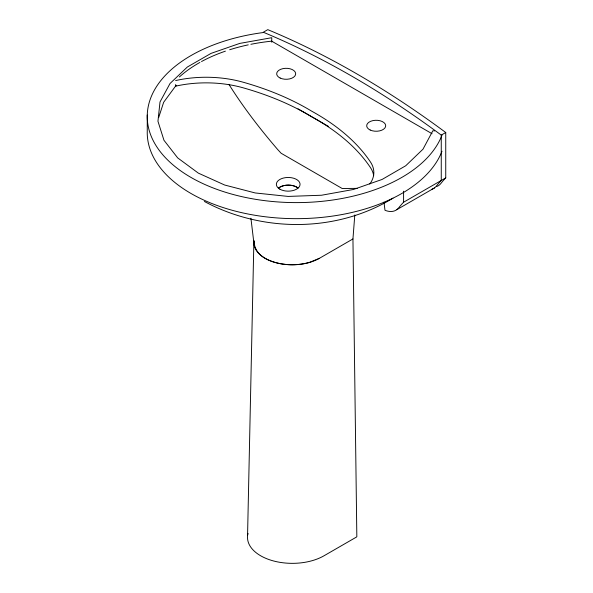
<?xml version="1.0" encoding="UTF-8"?>
<svg xmlns="http://www.w3.org/2000/svg" width="593" height="593" viewBox="0 0 593 593"><rect width="100%" height="100%" fill="white"/><g stroke="black" fill="none" stroke-linecap="round" stroke-linejoin="round"><path stroke-width="0.89" d="M253.848 242.619L247.518 537.473A44.823 25.877 0 0 0 275.189 561.378A44.823 25.877 0 0 0 324.037 555.767L356.356 537.117A1.705 0.986 0 0 0 356.83 536.265L352.946 238.949L354.799 214.962M352.946 238.949L319.427 258.303L309.657 262.336A40.131 23.171 0 0 1 292.23 264.745C277.48 264.774 254.093 259.097 254.1 240.899M158.679 117.547L163.653 102.292L175.335 86.415L176.67 85.333M441.259 135.1L445.743 132.513A897.505 518.178 60 0 0 267.784 29.65L263.299 32.237A897.505 518.178 60 0 1 441.259 135.1L441.259 180.472A189.678 109.512 60 0 0 436.448 186.002A27.93 16.122 60 0 1 431.926 189.226M383.99 202.154L384.983 210.27A27.93 16.122 60 0 0 398.77 207.75A189.678 109.512 60 0 1 403.588 202.22L445.743 177.885L445.743 132.513M396.732 209.714L434.402 187.966M392.989 198.166C336.453 232.797 262.284 232.649 204.355 201.45M357.186 188.366L342.176 188.5L281.126 153.253L277.606 149.443C259.964 128.896 243.345 107.37 228.95 84.414M434.58 130.912L432.868 130.734L422.987 149.191L405.731 165.751L382.107 179.442L353.487 189.463L321.547 195.238L288.131 196.424L255.205 192.955L224.68 185.031L198.329 173.119L177.685 157.901L163.964 140.274L157.953 121.268L160.006 101.974L170.006 83.531L187.366 67.009L211.078 53.37L239.757 43.408L271.742 37.707L271.742 42.199M432.06 133.729L271.698 41.154A138.688 80.07 0 0 0 250.883 44.305M298.02 108.83L328.44 126.391M250.913 218.209L253.848 242.633M403.588 191.183L403.588 202.22M175.639 84.562L175.639 86.163A84.117 48.559 0 0 1 243.034 87.779A241.003 139.14 0 0 1 311.785 116.836A241.003 139.14 0 0 1 370.447 167.582A50.879 29.376 0 0 1 373.672 175.706M147.257 115.049L147.257 131.105A149.154 86.111 0 0 0 278.888 218.068A149.154 86.111 0 0 0 442 151.208M442 135.152A149.154 86.111 0 0 1 285.774 202.391A149.154 86.111 0 0 1 147.664 123.033A149.154 86.111 0 0 1 263.396 32.519M278.488 188.063A11.86 6.849 0 0 1 297.923 188.063M319.427 258.303A38.412 22.178 0 0 1 276.182 262.758A38.412 22.178 0 0 1 253.967 240.877M247.718 535.034A44.823 25.877 0 0 1 248.067 533.418M179.397 76.949A138.688 80.07 0 0 1 199.915 62.421M201.524 61.539A138.688 80.07 0 0 1 225.407 51.154M229.654 49.753A138.688 80.07 0 0 1 248.252 44.853M175.639 80.559A84.117 48.559 0 0 1 243.034 82.175A241.003 139.14 0 0 1 311.785 111.232A241.003 139.14 0 0 1 370.447 161.978A50.879 29.376 0 0 1 369.795 184.008M445.743 177.885A189.678 109.512 60 0 0 440.925 183.415A27.93 16.122 60 0 1 436.418 186.632M278.836 187.914A11.86 6.849 0 0 1 298.027 187.914M279.822 189.152A11.86 6.849 0 0 0 299.658 186.083A11.86 6.849 0 0 0 285.137 177.7A11.86 6.849 0 0 0 279.822 189.152M370.202 130.03A9.51 5.493 0 0 0 385.583 126.62A9.51 5.493 0 0 0 372.782 120.638A9.51 5.493 0 0 0 370.202 130.03M280.192 78.061A9.51 5.493 0 0 0 295.573 74.651A9.51 5.493 0 0 0 282.765 68.669A9.51 5.493 0 0 0 280.192 78.061"/></g></svg>
